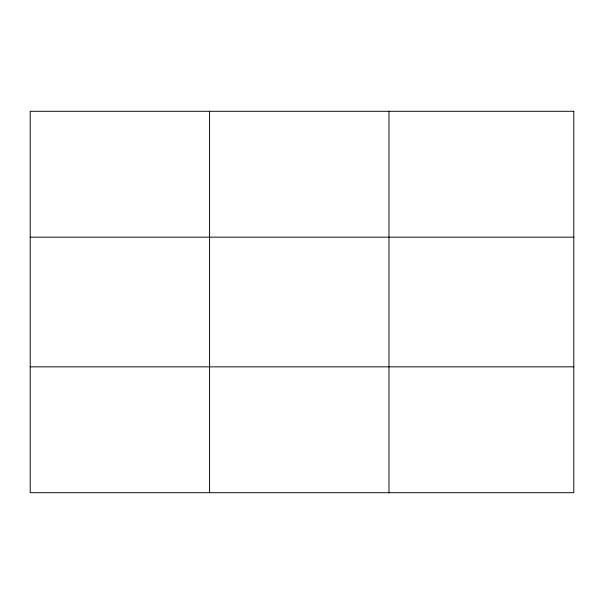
<?xml version="1.0" encoding="UTF-8"?>
<svg xmlns="http://www.w3.org/2000/svg" width="604" height="604" viewBox="0 0 604 604"><rect width="100%" height="100%" fill="white"/><g stroke="black" fill="none" stroke-linecap="round" stroke-linejoin="round"><path stroke-width="0.91" d="M209.588 492.713L209.588 111.287M388.976 492.713L388.976 111.287M30.2 237.161L573.8 237.161M30.2 366.839L573.8 366.839M573.8 111.287L573.8 492.713L30.2 492.713L30.2 111.287L573.8 111.287"/></g></svg>
